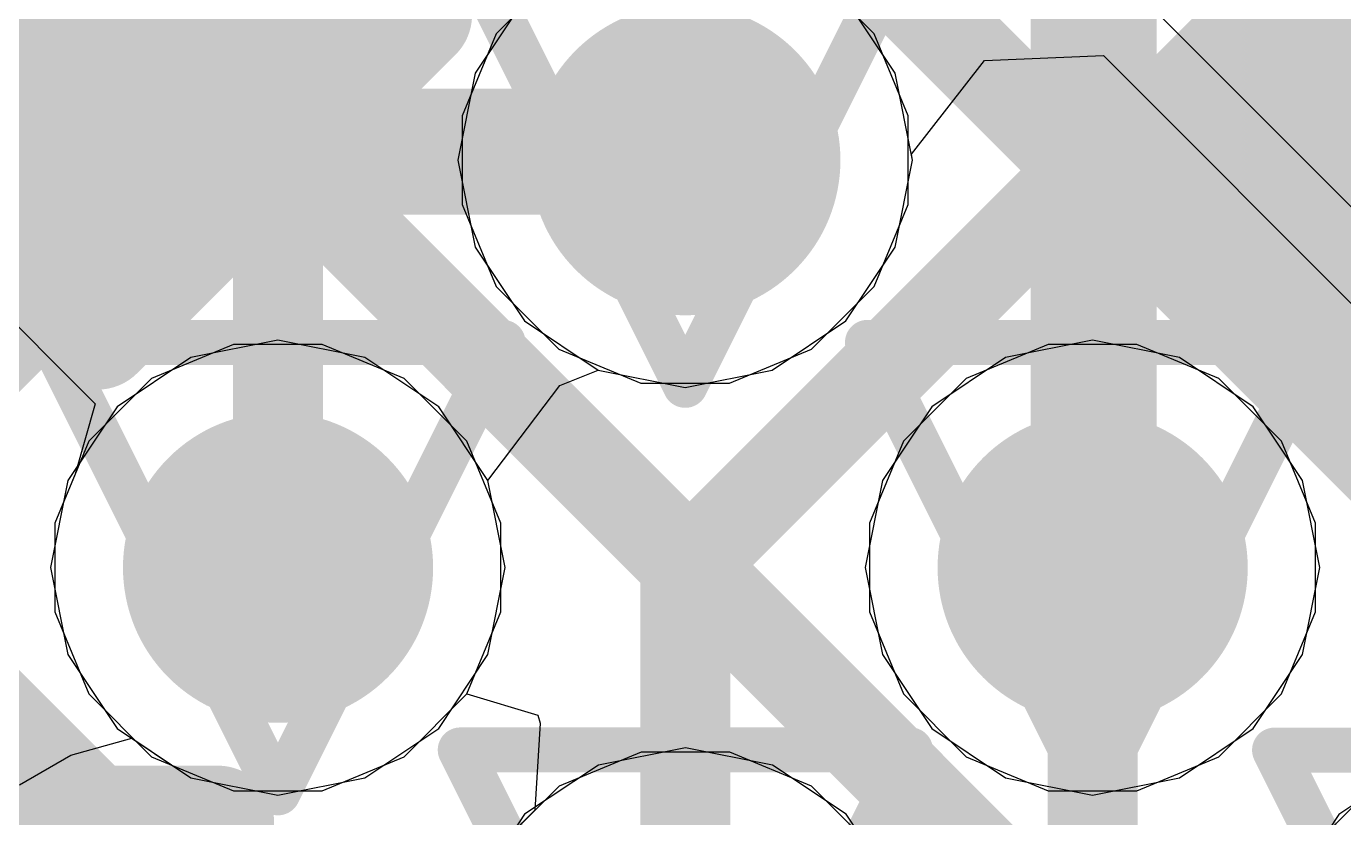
# Model space of a CAD drawing. Header units: inches. Extents: x -6 to 283, y -12 to 154.
# Drawn here: x 47.23 to 48.716, y 6.155 to 7.048 of the extents above; entities that cross this region are included whole.
import ezdxf

# ---------------------------------------------------------------- set-up
doc = ezdxf.new("R2010")
doc.units = ezdxf.units.IN
for name, color, linetype in [('Bottom Layer', 5, 'Continuous'), ('Bottom Overlay', 54, 'Continuous'), ('Bottom Paste', 16, 'Continuous'), ('Bottom Solder', 6, 'Continuous'), ('Drill Drawing', 1, 'Continuous'), ('GND-1', 16, 'Continuous'), ('GND-2', 90, 'Continuous'), ('GND-3', 216, 'Continuous'), ('GND-4', 54, 'Continuous'), ('PWR-1', 156, 'Continuous'), ('PWR-2', 130, 'Continuous'), ('Signal L1', 76, 'Continuous'), ('Signal L2', 6, 'Continuous'), ('Top Layer', 1, 'Continuous'), ('Top Paste', 8, 'Continuous'), ('Top Solder', 216, 'Continuous'), ('Via Holes', 16, 'Continuous')]:
    doc.layers.add(name, color=color, linetype=linetype)

# ---------------------------------------------------------------- blocks, each defined once
blk = doc.blocks.new('R___0201_B_8')
at = {"layer": 'Bottom Layer'}
for points in [[(-0.40999791, 0.18499963), (-0.13999845, 0.18499963), (-0.13999845, -0.18499963), (-0.40999791, -0.18499963)], [(0.14000099, 0.18499963), (0.41000045, 0.18499963), (0.41000045, -0.18499963), (0.14000099, -0.18499963)]]:
    blk.add_hatch(color=5, dxfattribs=at).paths.add_polyline_path(points)
at = {"layer": 'Bottom Paste'}
for points in [[(-0.40999791, 0.18499963), (-0.13999845, 0.18499963), (-0.13999845, -0.18499963), (-0.40999791, -0.18499963)], [(0.14000099, 0.18499963), (0.41000045, 0.18499963), (0.41000045, -0.18499963), (0.14000099, -0.18499963)]]:
    blk.add_hatch(color=16, dxfattribs=at).paths.add_polyline_path(points)
at = {"layer": 'Bottom Solder'}
for points in [[(-0.46499907, 0.24000079), (-0.08499729, 0.24000079), (-0.08499729, -0.24000079), (-0.46499907, -0.24000079)], [(0.08499983, 0.24000079), (0.46500161, 0.24000079), (0.46500161, -0.24000079), (0.08499983, -0.24000079)]]:
    blk.add_hatch(color=6, dxfattribs=at).paths.add_polyline_path(points)
at = {"layer": 'Bottom Overlay'}
for points in [[(-0.4826, 0.254, 0.127, 0.127, 0), (-0.4826, -0.254, 0.127, 0.127, 0)], [(0.4826, 0.254, 0.127, 0.127, 0), (-0.4826, 0.254, 0.127, 0.127, 0)], [(0.4826, 0.254, 0.127, 0.127, 0), (0.4826, -0.254, 0.127, 0.127, 0)], [(0.4826, -0.254, 0.127, 0.127, 0), (-0.4826, -0.254, 0.127, 0.127, 0)]]:
    blk.add_lwpolyline(points, format="xyseb", dxfattribs=at)
for points in [[(-0.51435, 0.254, 0.0635, 0.0635, 1), (-0.4508499999999999, 0.254, 0.0635, 0.0635, 1)], [(-0.51435, 0.254, 0.0635, 0.0635, 1), (-0.4508499999999999, 0.254, 0.0635, 0.0635, 1)], [(0.4508499999999999, 0.254, 0.0635, 0.0635, 1), (0.51435, 0.254, 0.0635, 0.0635, 1)], [(0.4508499999999999, 0.254, 0.0635, 0.0635, 1), (0.51435, 0.254, 0.0635, 0.0635, 1)], [(-0.51435, -0.254, 0.0635, 0.0635, 1), (-0.4508499999999999, -0.254, 0.0635, 0.0635, 1)], [(-0.51435, -0.254, 0.0635, 0.0635, 1), (-0.4508499999999999, -0.254, 0.0635, 0.0635, 1)], [(0.4508499999999999, -0.254, 0.0635, 0.0635, 1), (0.51435, -0.254, 0.0635, 0.0635, 1)], [(0.4508499999999999, -0.254, 0.0635, 0.0635, 1), (0.51435, -0.254, 0.0635, 0.0635, 1)]]:
    blk.add_lwpolyline(points, format="xyseb", close=True, dxfattribs=at)
blk = doc.blocks.new('BGA_565_15_5_14_4__57')
at = {"layer": 'Top Layer'}
h = blk.add_hatch(color=1, dxfattribs=at)
edge = h.paths.add_edge_path()
edge.add_arc((5.52500038, -2.9250005), 0.12499848, 0, 360)
h = blk.add_hatch(color=1, dxfattribs=at)
edge = h.paths.add_edge_path()
edge.add_arc((5.52500038, -3.5749992), 0.12499848, 0, 360)
h = blk.add_hatch(color=1, dxfattribs=at)
edge = h.paths.add_edge_path()
edge.add_arc((6.174999079999999, -3.5749992), 0.12499848, 0, 360)
at = {"layer": 'Top Paste'}
h = blk.add_hatch(color=8, dxfattribs=at)
edge = h.paths.add_edge_path()
edge.add_arc((5.52500038, -2.9250005), 0.12499848, 0, 360)
h = blk.add_hatch(color=8, dxfattribs=at)
edge = h.paths.add_edge_path()
edge.add_arc((5.52500038, -3.5749992), 0.12499848, 0, 360)
h = blk.add_hatch(color=8, dxfattribs=at)
edge = h.paths.add_edge_path()
edge.add_arc((6.174999079999999, -3.5749992), 0.12499848, 0, 360)
at = {"layer": 'Top Solder'}
h = blk.add_hatch(color=216, dxfattribs=at)
edge = h.paths.add_edge_path()
edge.add_arc((5.52500038, -2.9250005), 0.17499838, 0, 360)
h = blk.add_hatch(color=216, dxfattribs=at)
edge = h.paths.add_edge_path()
edge.add_arc((5.52500038, -3.5749992), 0.17499838, 0, 360)
h = blk.add_hatch(color=216, dxfattribs=at)
edge = h.paths.add_edge_path()
edge.add_arc((6.174999079999999, -3.5749992), 0.17499838, 0, 360)
blk = doc.blocks.new('C___0402_B_346')
at = {"layer": 'Bottom Layer'}
for points in [[(-0.2413, 0.3175), (-0.2412999999999999, -0.3175), (-0.6985, -0.3175), (-0.6985, 0.3175)], [(0.6985, 0.3175), (0.6985, -0.3175), (0.2413, -0.3175), (0.2412999999999999, 0.3175)]]:
    blk.add_hatch(color=5, dxfattribs=at).paths.add_polyline_path(points)
at = {"layer": 'Bottom Paste'}
for points in [[(-0.2413, 0.3175), (-0.2412999999999999, -0.3175), (-0.6985, -0.3175), (-0.6985, 0.3175)], [(0.6985, 0.3175), (0.6985, -0.3175), (0.2413, -0.3175), (0.2412999999999999, 0.3175)]]:
    blk.add_hatch(color=16, dxfattribs=at).paths.add_polyline_path(points)
at = {"layer": 'Bottom Solder'}
for points in [[(-0.18130012, 0.37749988), (-0.18130012, -0.37749988), (-0.7584998799999999, -0.37749988), (-0.7584998799999999, 0.37749988)], [(0.7584998799999999, 0.37749988), (0.7584998799999999, -0.37749988), (0.18130012, -0.37749988), (0.18130012, 0.37749988)]]:
    blk.add_hatch(color=6, dxfattribs=at).paths.add_polyline_path(points)
at = {"layer": 'Bottom Overlay'}
for points in [[(-0.7874, -0.4064, 0.127, 0.127, 0), (-0.7874, 0.4064, 0.127, 0.127, 0)], [(-0.2794, 0.4064, 0.127, 0.127, 0), (-0.7874, 0.4064, 0.127, 0.127, 0)], [(0.7874, 0.4064, 0.127, 0.127, 0), (0.2794, 0.4064, 0.127, 0.127, 0)], [(0.7874, -0.4064, 0.127, 0.127, 0), (0.7874, 0.4064, 0.127, 0.127, 0)], [(-0.2794, -0.4064, 0.127, 0.127, 0), (-0.7874, -0.4064, 0.127, 0.127, 0)], [(0.7874, -0.4064, 0.127, 0.127, 0), (0.2794, -0.4064, 0.127, 0.127, 0)]]:
    blk.add_lwpolyline(points, format="xyseb", dxfattribs=at)
for points in [[(-0.8191499999999999, 0.4064, 0.0635, 0.0635, 1), (-0.7556499999999999, 0.4064, 0.0635, 0.0635, 1)], [(-0.8191499999999999, 0.4064, 0.0635, 0.0635, 1), (-0.7556499999999999, 0.4064, 0.0635, 0.0635, 1)], [(-0.31115, 0.4064, 0.0635, 0.0635, 1), (-0.24765, 0.4064, 0.0635, 0.0635, 1)], [(0.24765, 0.4064, 0.0635, 0.0635, 1), (0.31115, 0.4064, 0.0635, 0.0635, 1)], [(0.7556499999999999, 0.4064, 0.0635, 0.0635, 1), (0.8191499999999999, 0.4064, 0.0635, 0.0635, 1)], [(0.7556499999999999, 0.4064, 0.0635, 0.0635, 1), (0.8191499999999999, 0.4064, 0.0635, 0.0635, 1)], [(-0.8191499999999999, -0.4064, 0.0635, 0.0635, 1), (-0.7556499999999999, -0.4064, 0.0635, 0.0635, 1)], [(-0.8191499999999999, -0.4064, 0.0635, 0.0635, 1), (-0.7556499999999999, -0.4064, 0.0635, 0.0635, 1)], [(-0.31115, -0.4064, 0.0635, 0.0635, 1), (-0.24765, -0.4064, 0.0635, 0.0635, 1)], [(0.24765, -0.4064, 0.0635, 0.0635, 1), (0.31115, -0.4064, 0.0635, 0.0635, 1)], [(0.7556499999999999, -0.4064, 0.0635, 0.0635, 1), (0.8191499999999999, -0.4064, 0.0635, 0.0635, 1)], [(0.7556499999999999, -0.4064, 0.0635, 0.0635, 1), (0.8191499999999999, -0.4064, 0.0635, 0.0635, 1)]]:
    blk.add_lwpolyline(points, format="xyseb", close=True, dxfattribs=at)
blk = doc.blocks.new('CAP_0201_B_361')
at = {"layer": 'Bottom Layer'}
for points in [[(-0.44999656, 0.1499997), (-0.14999716, 0.1499997), (-0.14999716, -0.1499997), (-0.44999656, -0.1499997)], [(0.14999716, 0.1499997), (0.44999656, 0.1499997), (0.44999656, -0.1499997), (0.14999716, -0.1499997)]]:
    blk.add_hatch(color=5, dxfattribs=at).paths.add_polyline_path(points)
at = {"layer": 'Bottom Paste'}
for points in [[(-0.44999656, 0.1499997), (-0.14999716, 0.1499997), (-0.14999716, -0.1499997), (-0.44999656, -0.1499997)], [(0.14999716, 0.1499997), (0.44999656, 0.1499997), (0.44999656, -0.1499997), (0.14999716, -0.1499997)]]:
    blk.add_hatch(color=16, dxfattribs=at).paths.add_polyline_path(points)
at = {"layer": 'Bottom Solder'}
for points in [[(-0.50499772, 0.20500086), (-0.094996, 0.20500086), (-0.094996, -0.20500086), (-0.50499772, -0.20500086)], [(0.094996, 0.20500086), (0.50499772, 0.20500086), (0.50499772, -0.20500086), (0.094996, -0.20500086)]]:
    blk.add_hatch(color=6, dxfattribs=at).paths.add_polyline_path(points)
at = {"layer": 'Bottom Overlay'}
for points in [[(-0.5334, -0.2286, 0.127, 0.127, 0), (-0.5334, 0.2286, 0.127, 0.127, 0)], [(-0.5334, 0.2286, 0.127, 0.127, 0), (-0.2032, 0.2286, 0.127, 0.127, 0)], [(0.2032, 0.2286, 0.127, 0.127, 0), (0.5334, 0.2286, 0.127, 0.127, 0)], [(0.5334, -0.2286, 0.127, 0.127, 0), (0.5334, 0.2286, 0.127, 0.127, 0)], [(-0.5334, -0.2286, 0.127, 0.127, 0), (-0.2032, -0.2286, 0.127, 0.127, 0)], [(0.2032, -0.2286, 0.127, 0.127, 0), (0.5334, -0.2286, 0.127, 0.127, 0)]]:
    blk.add_lwpolyline(points, format="xyseb", dxfattribs=at)
for points in [[(-0.5651499999999999, 0.2286, 0.0635, 0.0635, 1), (-0.5016499999999999, 0.2286, 0.0635, 0.0635, 1)], [(-0.5651499999999999, 0.2286, 0.0635, 0.0635, 1), (-0.5016499999999999, 0.2286, 0.0635, 0.0635, 1)], [(-0.23495, 0.2286, 0.0635, 0.0635, 1), (-0.17145, 0.2286, 0.0635, 0.0635, 1)], [(0.17145, 0.2286, 0.0635, 0.0635, 1), (0.23495, 0.2286, 0.0635, 0.0635, 1)], [(0.5016499999999999, 0.2286, 0.0635, 0.0635, 1), (0.5651499999999999, 0.2286, 0.0635, 0.0635, 1)], [(0.5016499999999999, 0.2286, 0.0635, 0.0635, 1), (0.5651499999999999, 0.2286, 0.0635, 0.0635, 1)], [(-0.5651499999999999, -0.2286, 0.0635, 0.0635, 1), (-0.5016499999999999, -0.2286, 0.0635, 0.0635, 1)], [(-0.5651499999999999, -0.2286, 0.0635, 0.0635, 1), (-0.5016499999999999, -0.2286, 0.0635, 0.0635, 1)], [(-0.23495, -0.2286, 0.0635, 0.0635, 1), (-0.17145, -0.2286, 0.0635, 0.0635, 1)], [(0.17145, -0.2286, 0.0635, 0.0635, 1), (0.23495, -0.2286, 0.0635, 0.0635, 1)], [(0.5016499999999999, -0.2286, 0.0635, 0.0635, 1), (0.5651499999999999, -0.2286, 0.0635, 0.0635, 1)], [(0.5016499999999999, -0.2286, 0.0635, 0.0635, 1), (0.5651499999999999, -0.2286, 0.0635, 0.0635, 1)]]:
    blk.add_lwpolyline(points, format="xyseb", close=True, dxfattribs=at)

msp = doc.modelspace()

# ---------------------------------------------------------------- hatches: boundary and pattern name
at = {"layer": 'Bottom Layer'}
h = msp.add_hatch(color=5, dxfattribs=at)
edge = h.paths.add_edge_path()
edge.add_arc((47.97312732, 6.89711854), 0.1499997, 0, 360)
h = msp.add_hatch(color=5, dxfattribs=at)
edge = h.paths.add_edge_path()
edge.add_arc((47.51350924, 6.43749792), 0.1499997, 0, 360)
h = msp.add_hatch(color=5, dxfattribs=at)
edge = h.paths.add_edge_path()
edge.add_arc((48.43274794, 6.43749792), 0.1499997, 0, 360)
at = {"layer": 'GND-1'}
h = msp.add_hatch(color=16, dxfattribs=at)
edge = h.paths.add_edge_path()
edge.add_arc((47.97312732, 6.89711854), 0.1499997, 0, 360)
h = msp.add_hatch(color=16, dxfattribs=at)
edge = h.paths.add_edge_path()
edge.add_arc((47.51350924, 6.43749792), 0.1499997, 0, 360)
h = msp.add_hatch(color=16, dxfattribs=at)
edge = h.paths.add_edge_path()
edge.add_arc((48.43274794, 6.43749792), 0.1499997, 0, 360)
at = {"layer": 'GND-2'}
h = msp.add_hatch(color=90, dxfattribs=at)
edge = h.paths.add_edge_path()
edge.add_arc((47.97312732, 6.89711854), 0.1499997, 0, 360)
h = msp.add_hatch(color=90, dxfattribs=at)
edge = h.paths.add_edge_path()
edge.add_arc((47.51350924, 6.43749792), 0.1499997, 0, 360)
h = msp.add_hatch(color=90, dxfattribs=at)
edge = h.paths.add_edge_path()
edge.add_arc((48.43274794, 6.43749792), 0.1499997, 0, 360)
at = {"layer": 'GND-3'}
h = msp.add_hatch(color=216, dxfattribs=at)
edge = h.paths.add_edge_path()
edge.add_arc((47.97312732, 6.89711854), 0.1499997, 0, 360)
h = msp.add_hatch(color=216, dxfattribs=at)
edge = h.paths.add_edge_path()
edge.add_arc((47.51350924, 6.43749792), 0.1499997, 0, 360)
h = msp.add_hatch(color=216, dxfattribs=at)
edge = h.paths.add_edge_path()
edge.add_arc((48.43274794, 6.43749792), 0.1499997, 0, 360)
at = {"layer": 'GND-4'}
h = msp.add_hatch(color=54, dxfattribs=at)
edge = h.paths.add_edge_path()
edge.add_arc((47.97312732, 6.89711854), 0.1499997, 0, 360)
h = msp.add_hatch(color=54, dxfattribs=at)
edge = h.paths.add_edge_path()
edge.add_arc((47.51350924, 6.43749792), 0.1499997, 0, 360)
h = msp.add_hatch(color=54, dxfattribs=at)
edge = h.paths.add_edge_path()
edge.add_arc((48.43274794, 6.43749792), 0.1499997, 0, 360)
at = {"layer": 'PWR-1'}
h = msp.add_hatch(color=156, dxfattribs=at)
edge = h.paths.add_edge_path()
edge.add_arc((47.97312732, 6.89711854), 0.1499997, 0, 360)
h = msp.add_hatch(color=156, dxfattribs=at)
edge = h.paths.add_edge_path()
edge.add_arc((47.51350924, 6.43749792), 0.1499997, 0, 360)
h = msp.add_hatch(color=156, dxfattribs=at)
edge = h.paths.add_edge_path()
edge.add_arc((48.43274794, 6.43749792), 0.1499997, 0, 360)
at = {"layer": 'PWR-2'}
h = msp.add_hatch(color=130, dxfattribs=at)
edge = h.paths.add_edge_path()
edge.add_arc((47.97312732, 6.89711854), 0.1499997, 0, 360)
h = msp.add_hatch(color=130, dxfattribs=at)
edge = h.paths.add_edge_path()
edge.add_arc((47.51350924, 6.43749792), 0.1499997, 0, 360)
h = msp.add_hatch(color=130, dxfattribs=at)
edge = h.paths.add_edge_path()
edge.add_arc((48.43274794, 6.43749792), 0.1499997, 0, 360)
at = {"layer": 'Signal L1'}
h = msp.add_hatch(color=76, dxfattribs=at)
edge = h.paths.add_edge_path()
edge.add_arc((47.97312732, 6.89711854), 0.1499997, 0, 360)
h = msp.add_hatch(color=76, dxfattribs=at)
edge = h.paths.add_edge_path()
edge.add_arc((47.51350924, 6.43749792), 0.1499997, 0, 360)
h = msp.add_hatch(color=76, dxfattribs=at)
edge = h.paths.add_edge_path()
edge.add_arc((48.43274794, 6.43749792), 0.1499997, 0, 360)
at = {"layer": 'Signal L2'}
h = msp.add_hatch(color=6, dxfattribs=at)
edge = h.paths.add_edge_path()
edge.add_arc((47.97312732, 6.89711854), 0.1499997, 0, 360)
h = msp.add_hatch(color=6, dxfattribs=at)
edge = h.paths.add_edge_path()
edge.add_arc((47.51350924, 6.43749792), 0.1499997, 0, 360)
h = msp.add_hatch(color=6, dxfattribs=at)
edge = h.paths.add_edge_path()
edge.add_arc((48.43274794, 6.43749792), 0.1499997, 0, 360)
at = {"layer": 'Top Layer'}
h = msp.add_hatch(color=1, dxfattribs=at)
edge = h.paths.add_edge_path()
edge.add_arc((47.97312732, 6.89711854), 0.1499997, 0, 360)
h = msp.add_hatch(color=1, dxfattribs=at)
edge = h.paths.add_edge_path()
edge.add_arc((47.51350924, 6.43749792), 0.1499997, 0, 360)
h = msp.add_hatch(color=1, dxfattribs=at)
edge = h.paths.add_edge_path()
edge.add_arc((48.43274794, 6.43749792), 0.1499997, 0, 360)
at = {"layer": 'Via Holes'}
h = msp.add_hatch(color=7, dxfattribs=at)
edge = h.paths.add_edge_path()
edge.add_arc((47.97312732, 6.89711854), 0.07499858, 0, 360)
h = msp.add_hatch(color=7, dxfattribs=at)
edge = h.paths.add_edge_path()
edge.add_arc((47.51350924, 6.43749792), 0.07499858, 0, 360)
h = msp.add_hatch(color=7, dxfattribs=at)
edge = h.paths.add_edge_path()
edge.add_arc((48.43274794, 6.43749792), 0.07499858, 0, 360)

# ---------------------------------------------------------------- linework, layer by layer
at = {"layer": 'Bottom Layer'}
for p, q in [((48.9671233, 6.60183338), (48.1240973, 7.44485938)), ((46.98129795999999, 6.948296999999999), (47.2888564, 6.640741100000001)), ((47.2888564, 6.640741100000001), (47.30733997999999, 6.62225498)), ((47.30733997999999, 6.62225498), (47.28475938, 6.54270726)), ((47.28475938, 6.54270726), (47.26190954, 6.48754354)), ((47.26190954, 6.48754354), (47.26190954, 6.3874523)), ((47.26190954, 6.3874523), (47.30021274, 6.29497852)), ((47.30021274, 6.29497852), (47.37098984, 6.22420142)), ((47.65602864, 6.22420142), (47.7268032, 6.294975979999999)), ((47.7268032, 6.294975979999999), (47.80674716, 6.2710441)), ((47.80948781999999, 6.261912799999999), (47.80356707999999, 6.16396786)), ((47.80674716, 6.2710441), (47.80948781999999, 6.261912799999999)), ((47.37098984, 6.22420142), (47.46346362, 6.185898219999999)), ((47.56355486, 6.185898219999999), (47.65602864, 6.22420142)), ((47.46346362, 6.185898219999999), (47.56355486, 6.185898219999999)), ((47.80356707999999, 6.16396786), (47.75995274, 6.12035352))]:
    msp.add_line(p, q, dxfattribs=at)
for points in [[(47.82960462, 7.481145819999999, 0.10414, 0.10414, 0), (49.15499694, 6.155753499999999, 0.10414, 0.10414, 0)], [(47.4508322, 6.96565536, 0.10414, 0.10414, -0.1985724819583111), (47.39349678, 7.10433174, 0.10414, 0.10414, 0)], [(47.4508322, 6.96565536, 0.10414, 0.10414, 0), (48.66549068, 5.75099688, 0.10414, 0.10414, 0)]]:
    msp.add_lwpolyline(points, format="xyseb", dxfattribs=at)
msp.add_lwpolyline([(47.4247972, 6.96565536, 0.05207, 0.05207, 1), (47.47686719999999, 6.96565536, 0.05207, 0.05207, 1)], format="xyseb", close=True, dxfattribs=at)
msp.add_lwpolyline([(47.4247972, 6.96565536, 0.05207, 0.05207, 1), (47.47686719999999, 6.96565536, 0.05207, 0.05207, 1)], format="xyseb", close=True, dxfattribs=at)
at = {"layer": 'Drill Drawing'}
for points in [[(47.71912732, 7.15111854, 0.0508, 0.0508, 0), (47.97312732, 6.64311854, 0.0508, 0.0508, 0)], [(47.97312732, 6.64311854, 0.0508, 0.0508, 0), (48.22712732, 7.15111854, 0.0508, 0.0508, 0)], [(47.25950924, 6.691497919999999, 0.0508, 0.0508, 0), (47.76750924, 6.691497919999999, 0.0508, 0.0508, 0)], [(47.25950924, 6.691497919999999, 0.0508, 0.0508, 0), (47.51350924, 6.18349792, 0.0508, 0.0508, 0)], [(47.51350924, 6.18349792, 0.0508, 0.0508, 0), (47.76750924, 6.691497919999999, 0.0508, 0.0508, 0)], [(48.17874794, 6.691497919999999, 0.0508, 0.0508, 0), (48.68674794, 6.691497919999999, 0.0508, 0.0508, 0)], [(48.17874794, 6.691497919999999, 0.0508, 0.0508, 0), (48.43274794, 6.18349792, 0.0508, 0.0508, 0)], [(48.43274794, 6.18349792, 0.0508, 0.0508, 0), (48.68674794, 6.691497919999999, 0.0508, 0.0508, 0)], [(47.71924924, 6.231834119999999, 0.0508, 0.0508, 0), (48.22724924, 6.231834119999999, 0.0508, 0.0508, 0)], [(47.71924924, 6.231834119999999, 0.0508, 0.0508, 0), (47.97324924, 5.723834119999999, 0.0508, 0.0508, 0)], [(47.97324924, 5.723834119999999, 0.0508, 0.0508, 0), (48.22724924, 6.231834119999999, 0.0508, 0.0508, 0)], [(48.63815519999999, 6.23165886, 0.0508, 0.0508, 0), (49.1461552, 6.23165886, 0.0508, 0.0508, 0)], [(48.63815519999999, 6.23165886, 0.0508, 0.0508, 0), (48.8921552, 5.72365886, 0.0508, 0.0508, 0)]]:
    msp.add_lwpolyline(points, format="xyseb", dxfattribs=at)
for points in [[(47.24680924, 6.691497919999999, 0.0254, 0.0254, 1), (47.27220924, 6.691497919999999, 0.0254, 0.0254, 1)], [(47.24680924, 6.691497919999999, 0.0254, 0.0254, 1), (47.27220924, 6.691497919999999, 0.0254, 0.0254, 1)], [(47.75480924, 6.691497919999999, 0.0254, 0.0254, 1), (47.78020924, 6.691497919999999, 0.0254, 0.0254, 1)], [(47.75480924, 6.691497919999999, 0.0254, 0.0254, 1), (47.78020924, 6.691497919999999, 0.0254, 0.0254, 1)], [(48.16604794, 6.691497919999999, 0.0254, 0.0254, 1), (48.19144794, 6.691497919999999, 0.0254, 0.0254, 1)], [(48.16604794, 6.691497919999999, 0.0254, 0.0254, 1), (48.19144794, 6.691497919999999, 0.0254, 0.0254, 1)], [(48.67404794, 6.691497919999999, 0.0254, 0.0254, 1), (48.69944794, 6.691497919999999, 0.0254, 0.0254, 1)], [(48.67404794, 6.691497919999999, 0.0254, 0.0254, 1), (48.69944794, 6.691497919999999, 0.0254, 0.0254, 1)], [(47.96042731999999, 6.64311854, 0.0254, 0.0254, 1), (47.98582732, 6.64311854, 0.0254, 0.0254, 1)], [(47.96042731999999, 6.64311854, 0.0254, 0.0254, 1), (47.98582732, 6.64311854, 0.0254, 0.0254, 1)], [(47.70654924, 6.231834119999999, 0.0254, 0.0254, 1), (47.73194924, 6.231834119999999, 0.0254, 0.0254, 1)], [(47.70654924, 6.231834119999999, 0.0254, 0.0254, 1), (47.73194924, 6.231834119999999, 0.0254, 0.0254, 1)], [(48.21454924, 6.231834119999999, 0.0254, 0.0254, 1), (48.23994923999999, 6.231834119999999, 0.0254, 0.0254, 1)], [(48.21454924, 6.231834119999999, 0.0254, 0.0254, 1), (48.23994923999999, 6.231834119999999, 0.0254, 0.0254, 1)], [(48.6254552, 6.23165886, 0.0254, 0.0254, 1), (48.6508552, 6.23165886, 0.0254, 0.0254, 1)], [(48.6254552, 6.23165886, 0.0254, 0.0254, 1), (48.6508552, 6.23165886, 0.0254, 0.0254, 1)], [(47.50080924, 6.18349792, 0.0254, 0.0254, 1), (47.52620923999999, 6.18349792, 0.0254, 0.0254, 1)], [(47.50080924, 6.18349792, 0.0254, 0.0254, 1), (47.52620923999999, 6.18349792, 0.0254, 0.0254, 1)], [(48.42004794, 6.18349792, 0.0254, 0.0254, 1), (48.44544793999999, 6.18349792, 0.0254, 0.0254, 1)], [(48.42004794, 6.18349792, 0.0254, 0.0254, 1), (48.44544793999999, 6.18349792, 0.0254, 0.0254, 1)]]:
    msp.add_lwpolyline(points, format="xyseb", close=True, dxfattribs=at)
at = {"layer": 'GND-1'}
for p, q in [((47.83060792, 7.110415039999999), (47.75983082, 7.03963794)), ((48.18642381999999, 7.03963794), (48.11564671999999, 7.110415039999999)), ((47.75983082, 7.03963794), (47.72152762, 6.947164159999999)), ((48.22472702, 6.947164159999999), (48.18642381999999, 7.03963794)), ((47.72152762, 6.947164159999999), (47.72152762, 6.84707292)), ((48.22472702, 6.84707292), (48.22472702, 6.947164159999999)), ((47.72152762, 6.84707292), (47.75983082, 6.754599139999999)), ((48.18642381999999, 6.754599139999999), (48.22472702, 6.84707292)), ((47.75983082, 6.754599139999999), (47.83060792, 6.68382204)), ((48.11564671999999, 6.68382204), (48.18642381999999, 6.754599139999999)), ((47.46346362, 6.689097619999999), (47.37098984, 6.650794419999999)), ((47.56355486, 6.689097619999999), (47.46346362, 6.689097619999999)), ((47.65602864, 6.650794419999999), (47.56355486, 6.689097619999999)), ((47.83060792, 6.68382204), (47.9230817, 6.645518839999999)), ((48.02317294, 6.645518839999999), (48.11564671999999, 6.68382204)), ((48.38270232, 6.689097619999999), (48.29022853999999, 6.650794419999999)), ((48.48279356, 6.689097619999999), (48.38270232, 6.689097619999999)), ((48.57526734, 6.650794419999999), (48.48279356, 6.689097619999999)), ((47.37098984, 6.650794419999999), (47.30021274, 6.58001732)), ((47.72680574, 6.58001732), (47.65602864, 6.650794419999999)), ((47.9230817, 6.645518839999999), (48.02317294, 6.645518839999999)), ((48.29022853999999, 6.650794419999999), (48.21945143999999, 6.58001732)), ((48.64604444, 6.58001732), (48.57526734, 6.650794419999999)), ((47.30021274, 6.58001732), (47.26190954, 6.48754354)), ((47.76510894, 6.48754354), (47.72680574, 6.58001732)), ((48.21945143999999, 6.58001732), (48.18114823999999, 6.48754354)), ((48.68434764, 6.48754354), (48.64604444, 6.58001732)), ((47.26190954, 6.48754354), (47.26190954, 6.3874523)), ((47.76510894, 6.3874523), (47.76510894, 6.48754354)), ((48.18114823999999, 6.48754354), (48.18114823999999, 6.3874523)), ((48.68434764, 6.3874523), (48.68434764, 6.48754354)), ((47.26190954, 6.3874523), (47.30021274, 6.29497852)), ((47.72680574, 6.29497852), (47.76510894, 6.3874523)), ((48.18114823999999, 6.3874523), (48.21945143999999, 6.29497852)), ((48.64604444, 6.29497852), (48.68434764, 6.3874523)), ((47.30021274, 6.29497852), (47.37098984, 6.22420142)), ((47.65602864, 6.22420142), (47.72680574, 6.29497852)), ((48.21945143999999, 6.29497852), (48.29022853999999, 6.22420142)), ((48.57526734, 6.22420142), (48.64604444, 6.29497852)), ((47.92320362, 6.22943382), (47.83072984, 6.19113062)), ((48.02329486, 6.22943382), (47.92320362, 6.22943382)), ((48.11576864, 6.19113062), (48.02329486, 6.22943382)), ((47.37098984, 6.22420142), (47.46346362, 6.185898219999999)), ((47.56355486, 6.185898219999999), (47.65602864, 6.22420142)), ((48.29022853999999, 6.22420142), (48.38270232, 6.185898219999999)), ((48.48279356, 6.185898219999999), (48.57526734, 6.22420142)), ((47.46346362, 6.185898219999999), (47.56355486, 6.185898219999999)), ((47.83072984, 6.19113062), (47.75995274, 6.12035352)), ((48.18654574, 6.12035352), (48.11576864, 6.19113062)), ((48.38270232, 6.185898219999999), (48.48279356, 6.185898219999999)), ((48.74963579999999, 6.190955359999999), (48.6788587, 6.120178259999999))]:
    msp.add_line(p, q, dxfattribs=at)
at = {"layer": 'GND-2'}
for p, q in [((47.83060792, 7.110415039999999), (47.75983082, 7.03963794)), ((48.18642381999999, 7.03963794), (48.11564671999999, 7.110415039999999)), ((47.75983082, 7.03963794), (47.72152762, 6.947164159999999)), ((48.22472702, 6.947164159999999), (48.18642381999999, 7.03963794)), ((47.72152762, 6.947164159999999), (47.72152762, 6.84707292)), ((48.22472702, 6.84707292), (48.22472702, 6.947164159999999)), ((47.72152762, 6.84707292), (47.75983082, 6.754599139999999)), ((48.18642381999999, 6.754599139999999), (48.22472702, 6.84707292)), ((47.75983082, 6.754599139999999), (47.83060792, 6.68382204)), ((48.11564671999999, 6.68382204), (48.18642381999999, 6.754599139999999)), ((47.46346362, 6.689097619999999), (47.37098984, 6.650794419999999)), ((47.56355486, 6.689097619999999), (47.46346362, 6.689097619999999)), ((47.65602864, 6.650794419999999), (47.56355486, 6.689097619999999)), ((47.83060792, 6.68382204), (47.9230817, 6.645518839999999)), ((48.02317294, 6.645518839999999), (48.11564671999999, 6.68382204)), ((48.38270232, 6.689097619999999), (48.29022853999999, 6.650794419999999)), ((48.48279356, 6.689097619999999), (48.38270232, 6.689097619999999)), ((48.57526734, 6.650794419999999), (48.48279356, 6.689097619999999)), ((47.37098984, 6.650794419999999), (47.30021274, 6.58001732)), ((47.72680574, 6.58001732), (47.65602864, 6.650794419999999)), ((47.9230817, 6.645518839999999), (48.02317294, 6.645518839999999)), ((48.29022853999999, 6.650794419999999), (48.21945143999999, 6.58001732)), ((48.64604444, 6.58001732), (48.57526734, 6.650794419999999)), ((47.30021274, 6.58001732), (47.26190954, 6.48754354)), ((47.76510894, 6.48754354), (47.72680574, 6.58001732)), ((48.21945143999999, 6.58001732), (48.18114823999999, 6.48754354)), ((48.68434764, 6.48754354), (48.64604444, 6.58001732)), ((47.26190954, 6.48754354), (47.26190954, 6.3874523)), ((47.76510894, 6.3874523), (47.76510894, 6.48754354)), ((48.18114823999999, 6.48754354), (48.18114823999999, 6.3874523)), ((48.68434764, 6.3874523), (48.68434764, 6.48754354)), ((47.26190954, 6.3874523), (47.30021274, 6.29497852)), ((47.72680574, 6.29497852), (47.76510894, 6.3874523)), ((48.18114823999999, 6.3874523), (48.21945143999999, 6.29497852)), ((48.64604444, 6.29497852), (48.68434764, 6.3874523)), ((47.30021274, 6.29497852), (47.37098984, 6.22420142)), ((47.65602864, 6.22420142), (47.72680574, 6.29497852)), ((48.21945143999999, 6.29497852), (48.29022853999999, 6.22420142)), ((48.57526734, 6.22420142), (48.64604444, 6.29497852)), ((47.92320362, 6.22943382), (47.83072984, 6.19113062)), ((48.02329486, 6.22943382), (47.92320362, 6.22943382)), ((48.11576864, 6.19113062), (48.02329486, 6.22943382)), ((47.37098984, 6.22420142), (47.46346362, 6.185898219999999)), ((47.56355486, 6.185898219999999), (47.65602864, 6.22420142)), ((48.29022853999999, 6.22420142), (48.38270232, 6.185898219999999)), ((48.48279356, 6.185898219999999), (48.57526734, 6.22420142)), ((47.46346362, 6.185898219999999), (47.56355486, 6.185898219999999)), ((47.83072984, 6.19113062), (47.75995274, 6.12035352)), ((48.18654574, 6.12035352), (48.11576864, 6.19113062)), ((48.38270232, 6.185898219999999), (48.48279356, 6.185898219999999)), ((48.74963579999999, 6.190955359999999), (48.6788587, 6.120178259999999))]:
    msp.add_line(p, q, dxfattribs=at)
at = {"layer": 'GND-3'}
for p, q in [((47.83060792, 7.110415039999999), (47.75983082, 7.03963794)), ((48.18642381999999, 7.03963794), (48.11564671999999, 7.110415039999999)), ((47.75983082, 7.03963794), (47.72152762, 6.947164159999999)), ((48.22472702, 6.947164159999999), (48.18642381999999, 7.03963794)), ((47.72152762, 6.947164159999999), (47.72152762, 6.84707292)), ((48.22472702, 6.84707292), (48.22472702, 6.947164159999999)), ((47.72152762, 6.84707292), (47.75983082, 6.754599139999999)), ((48.18642381999999, 6.754599139999999), (48.22472702, 6.84707292)), ((47.75983082, 6.754599139999999), (47.83060792, 6.68382204)), ((48.11564671999999, 6.68382204), (48.18642381999999, 6.754599139999999)), ((47.46346362, 6.689097619999999), (47.37098984, 6.650794419999999)), ((47.56355486, 6.689097619999999), (47.46346362, 6.689097619999999)), ((47.65602864, 6.650794419999999), (47.56355486, 6.689097619999999)), ((47.83060792, 6.68382204), (47.9230817, 6.645518839999999)), ((48.02317294, 6.645518839999999), (48.11564671999999, 6.68382204)), ((48.38270232, 6.689097619999999), (48.29022853999999, 6.650794419999999)), ((48.48279356, 6.689097619999999), (48.38270232, 6.689097619999999)), ((48.57526734, 6.650794419999999), (48.48279356, 6.689097619999999)), ((47.37098984, 6.650794419999999), (47.30021274, 6.58001732)), ((47.72680574, 6.58001732), (47.65602864, 6.650794419999999)), ((47.9230817, 6.645518839999999), (48.02317294, 6.645518839999999)), ((48.29022853999999, 6.650794419999999), (48.21945143999999, 6.58001732)), ((48.64604444, 6.58001732), (48.57526734, 6.650794419999999)), ((47.30021274, 6.58001732), (47.26190954, 6.48754354)), ((47.76510894, 6.48754354), (47.72680574, 6.58001732)), ((48.21945143999999, 6.58001732), (48.18114823999999, 6.48754354)), ((48.68434764, 6.48754354), (48.64604444, 6.58001732)), ((47.26190954, 6.48754354), (47.26190954, 6.3874523)), ((47.76510894, 6.3874523), (47.76510894, 6.48754354)), ((48.18114823999999, 6.48754354), (48.18114823999999, 6.3874523)), ((48.68434764, 6.3874523), (48.68434764, 6.48754354)), ((47.26190954, 6.3874523), (47.30021274, 6.29497852)), ((47.72680574, 6.29497852), (47.76510894, 6.3874523)), ((48.18114823999999, 6.3874523), (48.21945143999999, 6.29497852)), ((48.64604444, 6.29497852), (48.68434764, 6.3874523)), ((47.30021274, 6.29497852), (47.37098984, 6.22420142)), ((47.65602864, 6.22420142), (47.72680574, 6.29497852)), ((48.21945143999999, 6.29497852), (48.29022853999999, 6.22420142)), ((48.57526734, 6.22420142), (48.64604444, 6.29497852)), ((47.92320362, 6.22943382), (47.83072984, 6.19113062)), ((48.02329486, 6.22943382), (47.92320362, 6.22943382)), ((48.11576864, 6.19113062), (48.02329486, 6.22943382)), ((47.37098984, 6.22420142), (47.46346362, 6.185898219999999)), ((47.56355486, 6.185898219999999), (47.65602864, 6.22420142)), ((48.29022853999999, 6.22420142), (48.38270232, 6.185898219999999)), ((48.48279356, 6.185898219999999), (48.57526734, 6.22420142)), ((47.46346362, 6.185898219999999), (47.56355486, 6.185898219999999)), ((47.83072984, 6.19113062), (47.75995274, 6.12035352)), ((48.18654574, 6.12035352), (48.11576864, 6.19113062)), ((48.38270232, 6.185898219999999), (48.48279356, 6.185898219999999)), ((48.74963579999999, 6.190955359999999), (48.6788587, 6.120178259999999))]:
    msp.add_line(p, q, dxfattribs=at)
at = {"layer": 'GND-4'}
for p, q in [((47.83060792, 7.110415039999999), (47.75983082, 7.03963794)), ((48.18642381999999, 7.03963794), (48.11564671999999, 7.110415039999999)), ((47.75983082, 7.03963794), (47.72152762, 6.947164159999999)), ((48.22472702, 6.947164159999999), (48.18642381999999, 7.03963794)), ((47.72152762, 6.947164159999999), (47.72152762, 6.84707292)), ((48.22472702, 6.84707292), (48.22472702, 6.947164159999999)), ((47.72152762, 6.84707292), (47.75983082, 6.754599139999999)), ((48.18642381999999, 6.754599139999999), (48.22472702, 6.84707292)), ((47.75983082, 6.754599139999999), (47.83060792, 6.68382204)), ((48.11564671999999, 6.68382204), (48.18642381999999, 6.754599139999999)), ((47.46346362, 6.689097619999999), (47.37098984, 6.650794419999999)), ((47.56355486, 6.689097619999999), (47.46346362, 6.689097619999999)), ((47.65602864, 6.650794419999999), (47.56355486, 6.689097619999999)), ((47.83060792, 6.68382204), (47.9230817, 6.645518839999999)), ((48.02317294, 6.645518839999999), (48.11564671999999, 6.68382204)), ((48.38270232, 6.689097619999999), (48.29022853999999, 6.650794419999999)), ((48.48279356, 6.689097619999999), (48.38270232, 6.689097619999999)), ((48.57526734, 6.650794419999999), (48.48279356, 6.689097619999999)), ((47.37098984, 6.650794419999999), (47.30021274, 6.58001732)), ((47.72680574, 6.58001732), (47.65602864, 6.650794419999999)), ((47.9230817, 6.645518839999999), (48.02317294, 6.645518839999999)), ((48.29022853999999, 6.650794419999999), (48.21945143999999, 6.58001732)), ((48.64604444, 6.58001732), (48.57526734, 6.650794419999999)), ((47.30021274, 6.58001732), (47.26190954, 6.48754354)), ((47.76510894, 6.48754354), (47.72680574, 6.58001732)), ((48.21945143999999, 6.58001732), (48.18114823999999, 6.48754354)), ((48.68434764, 6.48754354), (48.64604444, 6.58001732)), ((47.26190954, 6.48754354), (47.26190954, 6.3874523)), ((47.76510894, 6.3874523), (47.76510894, 6.48754354)), ((48.18114823999999, 6.48754354), (48.18114823999999, 6.3874523)), ((48.68434764, 6.3874523), (48.68434764, 6.48754354)), ((47.26190954, 6.3874523), (47.30021274, 6.29497852)), ((47.72680574, 6.29497852), (47.76510894, 6.3874523)), ((48.18114823999999, 6.3874523), (48.21945143999999, 6.29497852)), ((48.64604444, 6.29497852), (48.68434764, 6.3874523)), ((47.30021274, 6.29497852), (47.37098984, 6.22420142)), ((47.65602864, 6.22420142), (47.72680574, 6.29497852)), ((48.21945143999999, 6.29497852), (48.29022853999999, 6.22420142)), ((48.57526734, 6.22420142), (48.64604444, 6.29497852)), ((47.92320362, 6.22943382), (47.83072984, 6.19113062)), ((48.02329486, 6.22943382), (47.92320362, 6.22943382)), ((48.11576864, 6.19113062), (48.02329486, 6.22943382)), ((47.37098984, 6.22420142), (47.46346362, 6.185898219999999)), ((47.56355486, 6.185898219999999), (47.65602864, 6.22420142)), ((48.29022853999999, 6.22420142), (48.38270232, 6.185898219999999)), ((48.48279356, 6.185898219999999), (48.57526734, 6.22420142)), ((47.46346362, 6.185898219999999), (47.56355486, 6.185898219999999)), ((47.83072984, 6.19113062), (47.75995274, 6.12035352)), ((48.18654574, 6.12035352), (48.11576864, 6.19113062)), ((48.38270232, 6.185898219999999), (48.48279356, 6.185898219999999)), ((48.74963579999999, 6.190955359999999), (48.6788587, 6.120178259999999))]:
    msp.add_line(p, q, dxfattribs=at)
at = {"layer": 'PWR-1'}
for p, q in [((48.22834652, 6.903712379999999), (48.31095748, 7.00945004)), ((48.31095748, 7.00945004), (48.44495517999999, 7.01491104)), ((48.44495517999999, 7.01491104), (49.11360764, 6.34625858)), ((48.22965716, 6.89711854), (48.22834652, 6.903712379999999)), ((48.21012964, 6.79895008), (48.22965716, 6.89711854)), ((48.15452141999999, 6.715724439999999), (48.21012964, 6.79895008)), ((48.07129578, 6.660116219999999), (48.15452141999999, 6.715724439999999)), ((48.43274794, 6.69402776), (48.33457948, 6.67450024)), ((48.5309164, 6.67450024), (48.43274794, 6.69402776)), ((48.33457948, 6.67450024), (48.25135383999999, 6.61889202)), ((48.61414204, 6.61889202), (48.5309164, 6.67450024)), ((47.83154772, 6.64298392), (47.8749614, 6.660116219999999)), ((47.8749614, 6.660116219999999), (47.97312732, 6.6405887)), ((47.97312732, 6.6405887), (48.07129578, 6.660116219999999)), ((47.75051156, 6.535663840000001), (47.83154772, 6.64298392)), ((48.25135383999999, 6.61889202), (48.19574562, 6.535666379999999)), ((48.66975026, 6.535666379999999), (48.61414204, 6.61889202)), ((47.77003908, 6.43749792), (47.75051156, 6.535663840000001)), ((48.19574562, 6.535666379999999), (48.1762181, 6.43749792)), ((48.68927778, 6.43749792), (48.66975026, 6.535666379999999)), ((47.75051156, 6.339329459999999), (47.77003908, 6.43749792)), ((48.1762181, 6.43749792), (48.19574562, 6.339329459999999)), ((48.66975026, 6.339329459999999), (48.68927778, 6.43749792)), ((47.69490334, 6.25610382), (47.75051156, 6.339329459999999)), ((48.19574562, 6.339329459999999), (48.25135383999999, 6.25610382)), ((48.61414204, 6.25610382), (48.66975026, 6.339329459999999)), ((47.27972002, 6.225943859999999), (47.34880294, 6.24495322)), ((47.34880294, 6.24495322), (47.41534078, 6.2004956)), ((47.61167769999999, 6.2004956), (47.69490334, 6.25610382)), ((48.25135383999999, 6.25610382), (48.33457948, 6.2004956)), ((48.5309164, 6.2004956), (48.61414204, 6.25610382)), ((47.97324924, 6.23436396), (47.87508078, 6.214836439999999)), ((48.0714177, 6.214836439999999), (47.97324924, 6.23436396)), ((47.2218004, 6.19260636), (47.27972002, 6.225943859999999)), ((47.87508078, 6.214836439999999), (47.79185514, 6.159228219999999)), ((48.15464333999999, 6.159228219999999), (48.0714177, 6.214836439999999)), ((48.79398673999999, 6.214661179999999), (48.7107611, 6.159052959999999)), ((47.41534078, 6.2004956), (47.51350924, 6.18096808)), ((47.51350924, 6.18096808), (47.61167769999999, 6.2004956)), ((48.33457948, 6.2004956), (48.43274794, 6.18096808)), ((48.43274794, 6.18096808), (48.5309164, 6.2004956)), ((47.79185514, 6.159228219999999), (47.73624691999999, 6.07600258)), ((48.21025156, 6.07600258), (48.15464333999999, 6.159228219999999)), ((48.7107611, 6.159052959999999), (48.65515288, 6.075827319999999))]:
    msp.add_line(p, q, dxfattribs=at)
for points in [[(48.52569416, 7.26379294, 0.2032, 0.2032, 0), (49.35198918, 6.43749792, 0.2032, 0.2032, 0)], [(46.98580646, 6.50062962, 0.14224, 0.14224, 0), (47.3919169, 6.90674006, 0.14224, 0.14224, 0)], [(47.3919169, 6.90674006, 0.14224, 0.14224, 0), (47.9635058, 6.90674006, 0.14224, 0.14224, 0)], [(47.9635058, 6.90674006, 0.14224, 0.14224, 0), (47.97312732, 6.89711854, 0.14224, 0.14224, 0)], [(47.97312732, 6.89711854, 0.14224, 0.14224, 0), (47.97312985999999, 6.897116, 0.14224, 0.14224, 0)]]:
    msp.add_lwpolyline(points, format="xyseb", dxfattribs=at)
for points in [[(47.35635689999999, 6.90674006, 0.07111999999999999, 0.07111999999999999, 1), (47.42747689999999, 6.90674006, 0.07111999999999999, 0.07111999999999999, 1)], [(47.35635689999999, 6.90674006, 0.07111999999999999, 0.07111999999999999, 1), (47.42747689999999, 6.90674006, 0.07111999999999999, 0.07111999999999999, 1)], [(47.9279458, 6.90674006, 0.07111999999999999, 0.07111999999999999, 1), (47.9990658, 6.90674006, 0.07111999999999999, 0.07111999999999999, 1)], [(47.9279458, 6.90674006, 0.07111999999999999, 0.07111999999999999, 1), (47.9990658, 6.90674006, 0.07111999999999999, 0.07111999999999999, 1)], [(47.93756732, 6.89711854, 0.07111999999999999, 0.07111999999999999, 1), (48.00868731999999, 6.89711854, 0.07111999999999999, 0.07111999999999999, 1)], [(47.93756732, 6.89711854, 0.07111999999999999, 0.07111999999999999, 1), (48.00868731999999, 6.89711854, 0.07111999999999999, 0.07111999999999999, 1)], [(47.93756986, 6.897116, 0.07111999999999999, 0.07111999999999999, 1), (48.00868986, 6.897116, 0.07111999999999999, 0.07111999999999999, 1)]]:
    msp.add_lwpolyline(points, format="xyseb", close=True, dxfattribs=at)
at = {"layer": 'PWR-2'}
for p, q in [((47.79173322, 7.078512639999999), (47.736125, 6.995287)), ((48.21012964, 6.995287), (48.15452141999999, 7.078512639999999)), ((47.736125, 6.995287), (47.71659748, 6.89711854)), ((48.22965716, 6.89711854), (48.21012964, 6.995287)), ((47.71659748, 6.89711854), (47.736125, 6.79895008)), ((48.21012964, 6.79895008), (48.22965716, 6.89711854)), ((47.736125, 6.79895008), (47.79173322, 6.715724439999999)), ((48.15452141999999, 6.715724439999999), (48.21012964, 6.79895008)), ((47.79173322, 6.715724439999999), (47.87495885999999, 6.660116219999999)), ((48.07129578, 6.660116219999999), (48.15452141999999, 6.715724439999999)), ((47.51350924, 6.69402776), (47.41534078, 6.67450024)), ((47.61167769999999, 6.67450024), (47.51350924, 6.69402776)), ((48.43274794, 6.69402776), (48.33457948, 6.67450024)), ((48.5309164, 6.67450024), (48.43274794, 6.69402776)), ((47.41534078, 6.67450024), (47.33211514, 6.61889202)), ((47.69490334, 6.61889202), (47.61167769999999, 6.67450024)), ((48.33457948, 6.67450024), (48.25135383999999, 6.61889202)), ((48.61414204, 6.61889202), (48.5309164, 6.67450024)), ((47.87495885999999, 6.660116219999999), (47.97312732, 6.6405887)), ((47.97312732, 6.6405887), (48.07129578, 6.660116219999999)), ((47.33211514, 6.61889202), (47.27650692, 6.535666379999999)), ((47.75051156, 6.535666379999999), (47.69490334, 6.61889202)), ((48.25135383999999, 6.61889202), (48.19574562, 6.535666379999999)), ((48.66975026, 6.535666379999999), (48.61414204, 6.61889202)), ((47.27650692, 6.535666379999999), (47.2569794, 6.43749792)), ((47.77003908, 6.43749792), (47.75051156, 6.535666379999999)), ((48.19574562, 6.535666379999999), (48.1762181, 6.43749792)), ((48.68927778, 6.43749792), (48.66975026, 6.535666379999999)), ((47.2569794, 6.43749792), (47.27650692, 6.339329459999999)), ((47.75051156, 6.339329459999999), (47.77003908, 6.43749792)), ((48.1762181, 6.43749792), (48.19574562, 6.339329459999999)), ((48.66975026, 6.339329459999999), (48.68927778, 6.43749792)), ((47.27650692, 6.339329459999999), (47.33211514, 6.25610382)), ((47.69490334, 6.25610382), (47.75051156, 6.339329459999999)), ((48.19574562, 6.339329459999999), (48.25135383999999, 6.25610382)), ((48.61414204, 6.25610382), (48.66975026, 6.339329459999999)), ((47.33211514, 6.25610382), (47.41534078, 6.2004956)), ((47.61167769999999, 6.2004956), (47.69490334, 6.25610382)), ((48.25135383999999, 6.25610382), (48.33457948, 6.2004956)), ((48.5309164, 6.2004956), (48.61414204, 6.25610382)), ((47.97324924, 6.23436396), (47.87508078, 6.214836439999999)), ((48.0714177, 6.214836439999999), (47.97324924, 6.23436396)), ((47.87508078, 6.214836439999999), (47.79185514, 6.159228219999999)), ((48.15464333999999, 6.159228219999999), (48.0714177, 6.214836439999999)), ((48.79398673999999, 6.214661179999999), (48.7107611, 6.159052959999999)), ((47.41534078, 6.2004956), (47.51350924, 6.18096808)), ((47.51350924, 6.18096808), (47.61167769999999, 6.2004956)), ((48.33457948, 6.2004956), (48.43274794, 6.18096808)), ((48.43274794, 6.18096808), (48.5309164, 6.2004956)), ((47.79185514, 6.159228219999999), (47.73624691999999, 6.07600258)), ((48.21025156, 6.07600258), (48.15464333999999, 6.159228219999999)), ((48.7107611, 6.159052959999999), (48.65515288, 6.075827319999999))]:
    msp.add_line(p, q, dxfattribs=at)
at = {"layer": 'Signal L1'}
for points in [[(48.43470374, 6.897138859999999, 0.1016, 0.1016, 0), (48.43470374, 8.744470699999999, 0.1016, 0.1016, 0)], [(47.97324924, 6.435684360000001, 0.1016, 0.1016, 0), (48.43470374, 6.897138859999999, 0.1016, 0.1016, 0)], [(47.97324924, 5.97783412, 0.1016, 0.1016, 0), (47.97324924, 6.435684360000001, 0.1016, 0.1016, 0)], [(48.43274794, 3.46355416, 0.1016, 0.1016, 0), (48.43274794, 6.43749792, 0.1016, 0.1016, 0)]]:
    msp.add_lwpolyline(points, format="xyseb", dxfattribs=at)
for points in [[(48.40930374, 6.897138859999999, 0.0508, 0.0508, 1), (48.46010374, 6.897138859999999, 0.0508, 0.0508, 1)], [(48.40930374, 6.897138859999999, 0.0508, 0.0508, 1), (48.46010374, 6.897138859999999, 0.0508, 0.0508, 1)], [(47.94784924, 6.435684360000001, 0.0508, 0.0508, 1), (47.99864923999999, 6.435684360000001, 0.0508, 0.0508, 1)], [(47.94784924, 6.435684360000001, 0.0508, 0.0508, 1), (47.99864923999999, 6.435684360000001, 0.0508, 0.0508, 1)], [(48.40734793999999, 6.43749792, 0.0508, 0.0508, 1), (48.45814794, 6.43749792, 0.0508, 0.0508, 1)]]:
    msp.add_lwpolyline(points, format="xyseb", close=True, dxfattribs=at)
at = {"layer": 'Signal L2'}
for points in [[(48.43405096, 6.438800939999999, 0.14224, 0.14224, 0), (48.43405096, 7.674416959999999, 0.14224, 0.14224, 0)], [(47.31840422, 7.0995667, 0.1016, 0.1016, 0), (47.51350924, 6.90446168, 0.1016, 0.1016, 0)], [(47.51350924, 6.43749792, 0.1016, 0.1016, 0), (47.51350924, 6.90446168, 0.1016, 0.1016, 0)], [(48.43274794, 6.43749792, 0.14224, 0.14224, 0), (48.43405096, 6.438800939999999, 0.14224, 0.14224, 0)]]:
    msp.add_lwpolyline(points, format="xyseb", dxfattribs=at)
for points in [[(47.48810923999999, 6.90446168, 0.0508, 0.0508, 1), (47.53890924, 6.90446168, 0.0508, 0.0508, 1)], [(47.48810923999999, 6.90446168, 0.0508, 0.0508, 1), (47.53890924, 6.90446168, 0.0508, 0.0508, 1)], [(48.39718793999999, 6.43749792, 0.07111999999999999, 0.07111999999999999, 1), (48.46830794, 6.43749792, 0.07111999999999999, 0.07111999999999999, 1)], [(48.39849096, 6.438800939999999, 0.07111999999999999, 0.07111999999999999, 1), (48.46961096, 6.438800939999999, 0.07111999999999999, 0.07111999999999999, 1)], [(48.39849096, 6.438800939999999, 0.07111999999999999, 0.07111999999999999, 1), (48.46961096, 6.438800939999999, 0.07111999999999999, 0.07111999999999999, 1)], [(47.48810923999999, 6.43749792, 0.0508, 0.0508, 1), (47.53890924, 6.43749792, 0.0508, 0.0508, 1)]]:
    msp.add_lwpolyline(points, format="xyseb", close=True, dxfattribs=at)
at = {"layer": 'Top Layer'}
msp.add_lwpolyline([(46.20650652, 7.19344002, 0.2032, 0.2032, 0), (48.47841968, 4.92152686, 0.2032, 0.2032, 0)], format="xyseb", dxfattribs=at)

# ---------------------------------------------------------------- block references
for name, p, rotation in [('BGA_565_15_5_14_4__57', (54.40792014, 8.2759296), 225), ('R___0201_B_8', (47.14824454, 7.22258398), 135), ('CAP_0201_B_361', (49.06173829999999, 6.72897054), 315), ('C___0402_B_346', (47.03924806, 5.36326334), 270)]:
    msp.add_blockref(name, p, dxfattribs=dict(rotation=rotation))

doc.saveas('drawing.dxf')
